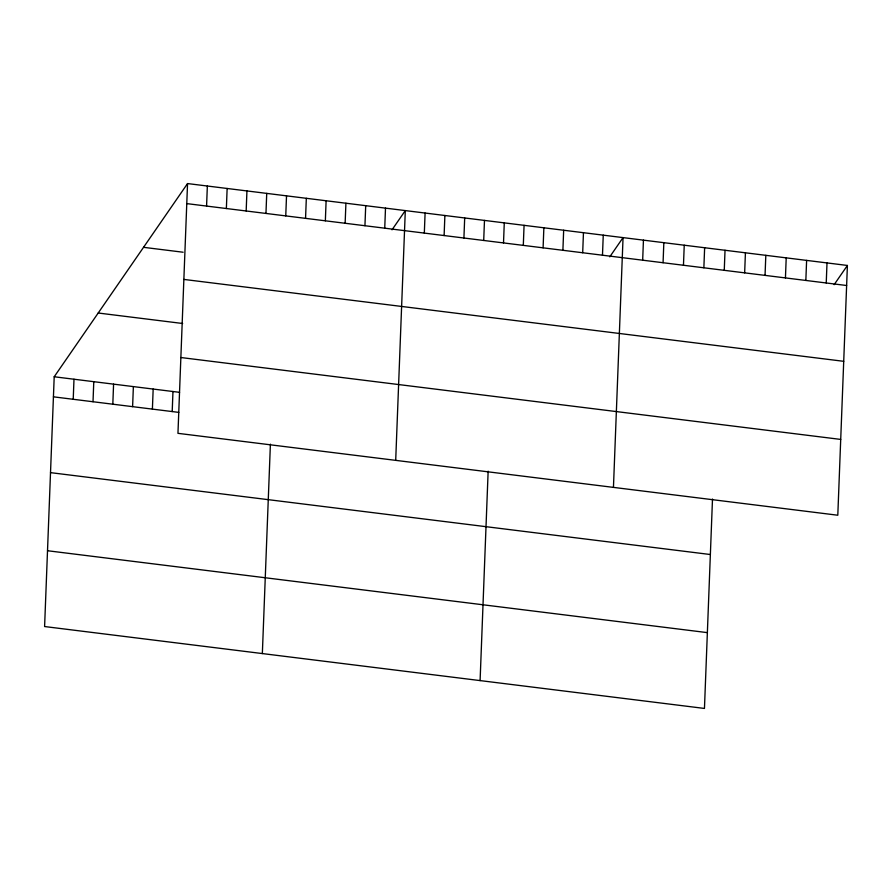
<?xml version="1.0" encoding="UTF-8"?>
<svg xmlns="http://www.w3.org/2000/svg" width="892" height="892" viewBox="0 0 892 892"><rect width="100%" height="100%" fill="white"/><g stroke="black" fill="none" stroke-linecap="round" stroke-linejoin="round"><path stroke-width="1.34" d="M187.543 183.562L177.954 433.334L837.8 515.23L847.4 265.459L187.543 183.562L54.2 376.77L44.6 626.541L704.457 708.438L712.496 499.029M73.222 399.281L73.991 379.234M93.013 401.735L93.783 381.687M112.816 404.199L113.585 384.14M132.607 406.652L133.376 386.604M152.398 409.105L153.168 389.057M172.201 411.569L172.97 391.51M206.576 206.074L207.345 186.015M226.367 208.527L227.137 188.48M246.17 210.98L246.939 190.933M265.961 213.444L266.73 193.386M262.348 653.568L270.399 444.16M285.752 215.897L286.522 195.85M305.555 218.35L306.324 198.303M325.346 220.815L326.115 200.756M345.137 223.268L345.918 203.22M364.94 225.721L365.709 205.673M384.731 228.185L385.5 208.126M395.702 460.361L405.303 210.59L392.023 229.813M424.324 233.091L425.094 213.043M444.116 235.555L444.885 215.496M463.918 238.008L464.687 217.96M483.709 240.472L484.479 220.413M480.097 680.596L488.147 471.177M503.512 242.925L504.281 222.866M523.303 245.378L524.072 225.33M543.094 247.842L543.864 227.783M562.897 250.295L563.666 230.236M582.688 252.748L583.457 232.7M602.479 255.212L603.26 235.154M613.451 487.389L623.051 237.606L609.782 256.84M642.675 260.196L643.444 240.149M663.068 262.727L663.838 242.68M683.462 265.259L684.242 245.211M703.866 267.79L704.635 247.742M724.259 270.321L725.029 250.273M744.653 272.852L745.422 252.804M765.046 275.383L765.815 255.335M785.439 277.914L786.209 257.866M805.844 280.445L806.613 260.397M826.237 282.976L827.007 262.928M834.132 284.682L847.4 265.459M186.774 203.61L846.631 285.507M143.545 247.318L183.128 252.235M183.864 279.419L843.721 361.316M98.198 313.014L182.659 323.495M180.864 357.525L840.721 439.422M54.2 376.77L179.571 392.335M53.42 396.828L178.801 412.383M50.509 472.637L710.366 554.523M47.51 550.732L707.367 632.629"/></g></svg>
